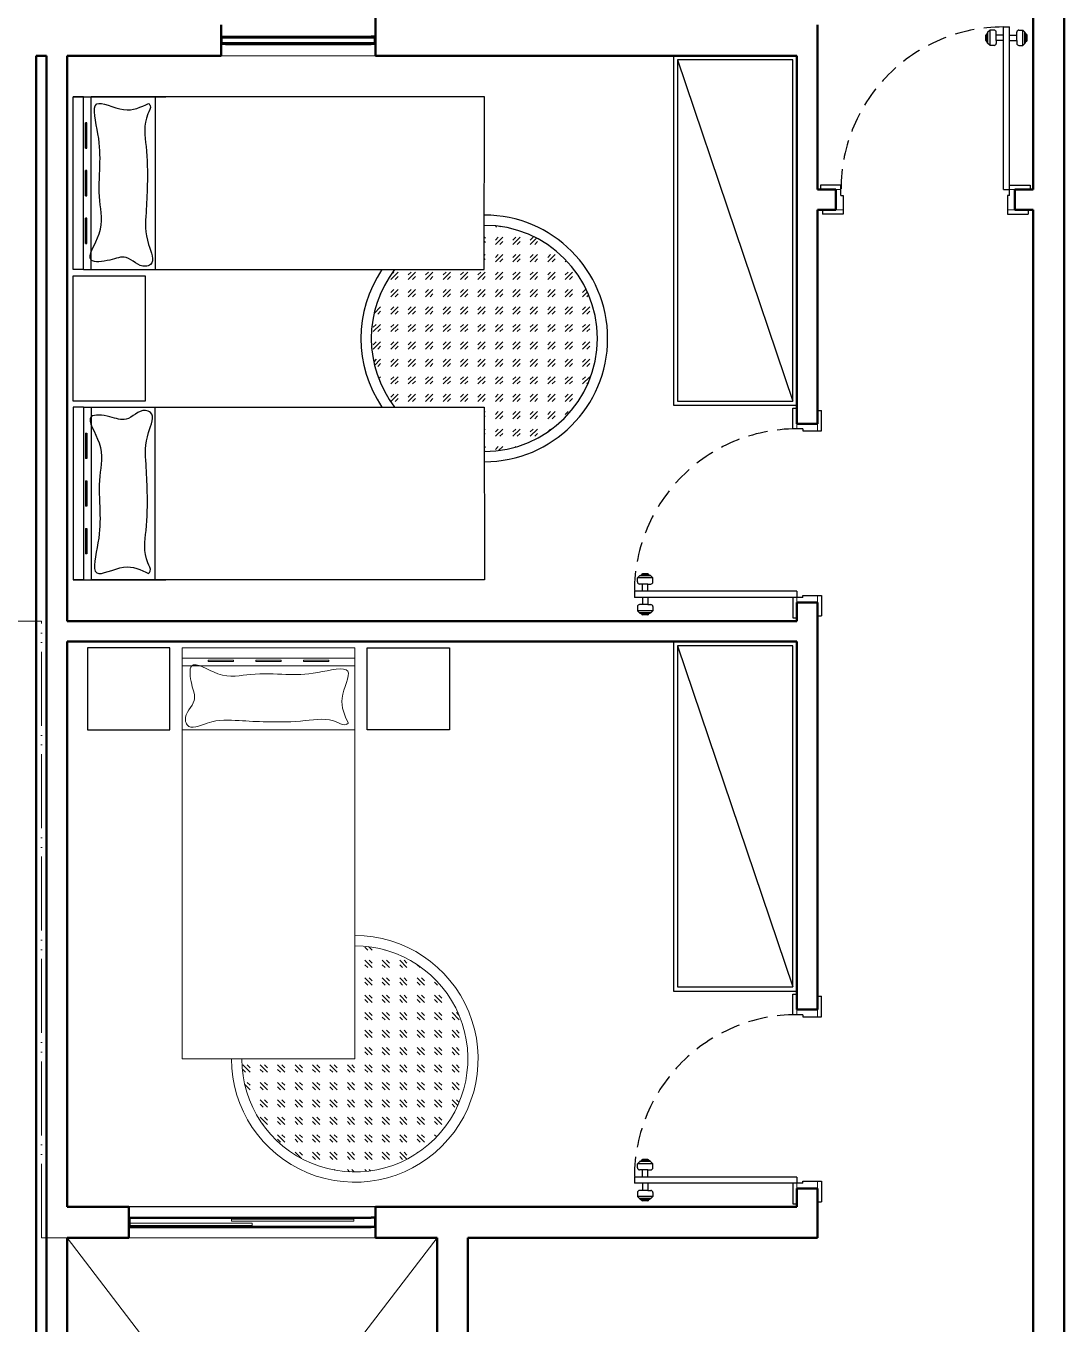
# Model space of a CAD drawing. Header units: millimetres. Extents: x 81693 to 98868, y 6565 to 11437.
# Drawn here: x 95139.4 to 95476.1, y 10430.1 to 10851.1 of the extents above; entities that cross this region are included whole.
import ezdxf

# ---------------------------------------------------------------- set-up
doc = ezdxf.new("R2010")
doc.units = ezdxf.units.MM
doc.linetypes.add('ACAD_ISO05W100', pattern=[33, 24, -3, 0, -3, 0, -3])
doc.linetypes.add('HIDDEN', pattern=[9.525, 6.35, -3.175])
for name, color, linetype, lineweight in [('Hachura', 1, 'Continuous', 9), ('Moveis', 1, 'Continuous', 9), ('Parede Baixa', 5, 'Continuous', 50), ('Pisos', 55, 'Continuous', 5), ('Portas - Janelas', 2, 'Continuous', 20), ('Projeção Balanço', 2, 'ACAD_ISO05W100', 20), ('Projeção Viga', 1, 'HIDDEN', 9)]:
    doc.layers.add(name, color=color, linetype=linetype, lineweight=lineweight)
for name, color, linetype in [('Hachuria - Moveis', 1, 'Continuous'), ('Piso', 55, 'Continuous'), ('PN010', 1, 'Continuous'), ('PORTAS', 3, 'Continuous'), ('Portas-Projeção', 55, 'HIDDEN')]:
    doc.layers.add(name, color=color, linetype=linetype)

msp = doc.modelspace()

# ---------------------------------------------------------------- hatches: boundary and pattern name
at = {"layer": 'Piso'}
h = msp.add_hatch(dxfattribs=at)
h.set_pattern_fill('GOST_GLASS', color=256, scale=0.666667, angle=900)
h.set_pattern_definition([(225, (62687.9157, 5945.9358), (-5.65685425, 5e-15), [3.3333333, -4.6666667]), (225, (62686.5015, 5945.9358), (-5.65685425, 5e-15), [1.3333333, -6.6666667]), (225, (62687.9157, 5944.5216), (-5.65685425, 5e-15), [1.3333333, -6.6666667])])
h.paths.add_polyline_path([(95288.0737, 10786.3884), (95288.0719, 10772.0375), (95258.9809, 10772.0413, 0.33943687), (95258.9822, 10727.4006), (95288.0719, 10727.4043), (95288.0737, 10713.0551, 0.99994933)])
at = {"layer": 'Pisos'}
h = msp.add_hatch(dxfattribs=at)
h.set_pattern_fill('GOST_GLASS', color=256, scale=0.666667, angle=630)
h.set_pattern_definition([(315, (92420.8867, 41570.2004), (-6e-15, -5.65685425), [3.3333333, -4.6666667]), (315, (92420.8867, 41568.786), (-6e-15, -5.65685425), [1.3333333, -6.6666667]), (315, (92422.301, 41570.2004), (-6e-15, -5.65685425), [1.3333333, -6.6666667])])
h.paths.add_polyline_path([(95209.3954, 10516.059), (95246.0621, 10516.0542), (95246.0668, 10552.7209, -2.41421412)])

# ---------------------------------------------------------------- linework, layer by layer
at = {"layer": 'Hachura'}
for p, q in [((95202.7458, 10847.7209), (95204.0791, 10847.7209)), ((95202.7458, 10845.0542), (95204.0791, 10845.0542)), ((95203.0791, 10845.3876), (95203.0791, 10847.3876)), ((95203.0791, 10847.3876), (95204.0791, 10847.3876)), ((95203.0791, 10847.0542), (95252.4125, 10847.0542)), ((95203.0791, 10845.7209), (95252.4125, 10845.7209)), ((95203.0791, 10845.3876), (95204.0791, 10845.3876)), ((95204.0791, 10847.3876), (95204.0791, 10847.7209)), ((95204.0791, 10845.3876), (95204.0791, 10845.0542))]:
    msp.add_line(p, q, dxfattribs=at)
for points in [[(95173.0791, 10462.7209), (95212.7458, 10462.7209), (95212.7458, 10462.0542)], [(95212.7458, 10462.0542), (95173.0791, 10462.0542)], [(95245.7458, 10463.3876), (95206.0791, 10463.3876), (95206.0791, 10464.0542), (95245.7458, 10464.0542), (95245.7458, 10463.3876)]]:
    msp.add_lwpolyline(points, dxfattribs=at)
at = {"layer": 'Hachuria - Moveis'}
for p, q in [((95252.7458, 10847.7209), (95251.4125, 10847.7209)), ((95251.4125, 10847.3876), (95251.4125, 10847.7209)), ((95252.4125, 10847.3876), (95251.4125, 10847.3876)), ((95251.4125, 10845.3876), (95251.4125, 10845.0542)), ((95252.4125, 10845.3876), (95251.4125, 10845.3876)), ((95252.7458, 10845.0542), (95251.4125, 10845.0542)), ((95252.4125, 10845.3876), (95252.4125, 10847.3876)), ((95158.073, 10828.054), (95154.7458, 10828.0542)), ((95154.7458, 10772.0542), (95154.7458, 10828.0542)), ((95154.7458, 10828.0542), (95184.7458, 10828.0542)), ((95158.073, 10828.054), (95160.5895, 10828.0536)), ((95158.073, 10772.054), (95158.073, 10828.054)), ((95288.0791, 10828.0375), (95160.5895, 10828.054)), ((95160.5895, 10772.0536), (95160.5895, 10828.0536)), ((95181.3525, 10828.0512), (95181.3469, 10772.0513)), ((95288.0719, 10772.0375), (95288.0791, 10828.0375)), ((95158.7287, 10811.4275), (95158.7287, 10819.6168)), ((95159.199, 10811.4275), (95159.199, 10819.6168)), ((95158.7287, 10795.959), (95158.7287, 10804.1483)), ((95159.199, 10795.959), (95159.199, 10804.1483)), ((95158.7287, 10780.4904), (95158.7287, 10788.6797)), ((95159.199, 10780.4904), (95159.199, 10788.6797)), ((95158.073, 10772.054), (95154.7458, 10772.0542)), ((95158.073, 10772.054), (95160.5895, 10772.054)), ((95160.5895, 10772.054), (95288.0719, 10772.0375)), ((95158.073, 10727.3879), (95154.7458, 10727.3876)), ((95154.7458, 10727.3876), (95154.7458, 10671.3876)), ((95158.073, 10727.3879), (95160.5895, 10727.3878)), ((95158.073, 10727.3879), (95158.073, 10671.3879)), ((95160.5895, 10727.3879), (95288.0719, 10727.4043)), ((95160.5895, 10727.3882), (95160.5895, 10671.3882)), ((95181.3525, 10671.3906), (95181.3469, 10727.3905)), ((95288.0719, 10727.4043), (95288.0791, 10671.4043)), ((95158.7287, 10718.9514), (95158.7287, 10710.7621)), ((95159.199, 10718.9514), (95159.199, 10710.7621)), ((95158.7287, 10703.4828), (95158.7287, 10695.2936)), ((95159.199, 10703.4828), (95159.199, 10695.2936)), ((95158.7287, 10688.0143), (95158.7287, 10679.825)), ((95159.199, 10688.0143), (95159.199, 10679.825)), ((95158.073, 10671.3879), (95154.7458, 10671.3876)), ((95154.7458, 10671.3876), (95184.7458, 10671.3876)), ((95158.073, 10671.3879), (95160.5895, 10671.3882)), ((95288.0791, 10671.4043), (95160.5895, 10671.3879)), ((95172.7458, 10464.7209), (95174.0791, 10464.7209)), ((95173.0791, 10464.3876), (95173.0791, 10461.7209)), ((95173.0791, 10464.3876), (95174.0791, 10464.3876)), ((95174.0791, 10464.3876), (95174.0791, 10464.7209)), ((95251.4125, 10464.3876), (95251.4125, 10464.7209)), ((95252.7458, 10464.7209), (95251.4125, 10464.7209)), ((95252.4125, 10464.3876), (95251.4125, 10464.3876)), ((95252.4125, 10464.3876), (95252.4125, 10461.7209)), ((95172.7458, 10461.3876), (95174.0791, 10461.3876)), ((95173.0791, 10461.7209), (95174.0791, 10461.7209)), ((95174.0791, 10461.7209), (95174.0791, 10461.3876)), ((95252.4125, 10461.7209), (95251.4125, 10461.7209)), ((95251.4125, 10461.7209), (95251.4125, 10461.3876)), ((95252.7458, 10461.3876), (95251.4125, 10461.3876))]:
    msp.add_line(p, q, dxfattribs=at)
for points in [[(95349.4125, 10728.0542), (95389.4125, 10728.0542), (95389.4125, 10841.3876), (95349.4125, 10841.3876)], [(95350.7458, 10729.3876), (95388.0791, 10729.3876), (95388.0791, 10840.0542), (95350.7458, 10840.0542)], [(95349.4125, 10538.0542), (95389.4125, 10538.0542), (95389.4125, 10651.3876), (95349.4125, 10651.3876)], [(95350.7458, 10539.3876), (95388.0791, 10539.3876), (95388.0791, 10650.0542), (95350.7458, 10650.0542)]]:
    msp.add_lwpolyline(points, close=True, dxfattribs=at)
for points in [[(95159.199, 10819.6168), (95158.7287, 10819.6168)], [(95158.7287, 10811.4275), (95159.199, 10811.4275)], [(95159.199, 10804.1483), (95158.7287, 10804.1483)], [(95158.7287, 10795.959), (95159.199, 10795.959)], [(95159.199, 10788.6797), (95158.7287, 10788.6797)], [(95158.7287, 10780.4904), (95159.199, 10780.4904)], [(95154.7458, 10729.3876), (95154.7458, 10770.054), (95178.0791, 10770.054), (95178.0791, 10729.3896), (95154.7458, 10729.3876)], [(95158.7287, 10718.9514), (95159.199, 10718.9514)], [(95159.199, 10710.7621), (95158.7287, 10710.7621)], [(95158.7287, 10703.4828), (95159.199, 10703.4828)], [(95159.199, 10695.2936), (95158.7287, 10695.2936)], [(95158.7287, 10688.0143), (95159.199, 10688.0143)], [(95159.199, 10679.825), (95158.7287, 10679.825)], [(95186.0788, 10649.3876), (95159.4125, 10649.3876), (95159.4125, 10622.7209), (95186.0769, 10622.7209), (95186.0788, 10649.3876)], [(95250.0729, 10649.3876), (95276.7392, 10649.3876), (95276.7392, 10622.7209), (95250.0748, 10622.7209), (95250.0729, 10649.3876)]]:
    msp.add_lwpolyline(points, dxfattribs=at)
for points in [[(95179.1806, 10825.9539), (95171.0747, 10823.9295), (95162.3612, 10825.7515), (95162.7665, 10816.0336), (95163.3745, 10805.7083), (95163.3745, 10794.3706), (95163.1718, 10783.6404), (95160.5895, 10775.137), (95166.6166, 10775.137), (95171.8853, 10775.9469), (95178.1673, 10773.1123), (95179.7886, 10773.7198), (95179.1806, 10780.1986), (95178.37, 10790.524), (95178.7753, 10799.4319), (95178.37, 10811.9843), (95178.978, 10822.5121), (95179.6651, 10825.222), (95179.1806, 10825.9539)], [(95179.1806, 10673.488), (95171.0747, 10675.5123), (95162.3612, 10673.6904), (95162.7665, 10683.4082), (95163.3745, 10693.7336), (95163.3745, 10705.0713), (95163.1718, 10715.8014), (95160.5895, 10724.3049), (95166.6166, 10724.3049), (95171.8853, 10723.4949), (95178.1673, 10726.3295), (95179.7886, 10725.722), (95179.1806, 10719.2432), (95178.37, 10708.9179), (95178.7753, 10700.0099), (95178.37, 10687.4575), (95178.978, 10676.9297), (95179.6651, 10674.2198), (95179.1806, 10673.488)]]:
    msp.add_spline(points, degree=3, dxfattribs=at)
at = {"layer": 'Moveis'}
for p, q in [((95190.0786, 10646.0604), (95190.0788, 10649.3876)), ((95190.0788, 10649.3876), (95246.0788, 10649.3876)), ((95246.0786, 10646.0604), (95246.0788, 10649.3876)), ((95190.0786, 10643.5439), (95190.0621, 10516.0615)), ((95190.0782, 10643.5439), (95246.0782, 10643.5439)), ((95190.0786, 10646.0604), (95190.0786, 10643.5439)), ((95190.0786, 10646.0604), (95246.0786, 10646.0604)), ((95198.515, 10645.4047), (95206.7043, 10645.4047)), ((95198.515, 10644.9344), (95206.7043, 10644.9344)), ((95213.9836, 10645.4047), (95222.1729, 10645.4047)), ((95213.9836, 10644.9344), (95222.1729, 10644.9344)), ((95229.4521, 10645.4047), (95237.6414, 10645.4047)), ((95229.4521, 10644.9344), (95237.6414, 10644.9344)), ((95246.0621, 10516.0542), (95246.0786, 10643.5439)), ((95246.0786, 10646.0604), (95246.0782, 10643.5439)), ((95246.0758, 10622.7809), (95190.0759, 10622.7865)), ((95190.0621, 10516.0615), (95246.0621, 10516.0542))]:
    msp.add_line(p, q, dxfattribs=at)
for points in [[(95198.515, 10645.4047), (95198.515, 10644.9344)], [(95206.7043, 10644.9344), (95206.7043, 10645.4047)], [(95213.9836, 10645.4047), (95213.9836, 10644.9344)], [(95222.1729, 10644.9344), (95222.1729, 10645.4047)], [(95229.4521, 10645.4047), (95229.4521, 10644.9344)], [(95237.6414, 10644.9344), (95237.6414, 10645.4047)]]:
    msp.add_lwpolyline(points, dxfattribs=at)
msp.add_spline([(95243.9785, 10624.9528), (95241.9541, 10633.0587), (95243.7761, 10641.7722), (95234.0582, 10641.3669), (95223.7329, 10640.7589), (95212.3952, 10640.7589), (95201.665, 10640.9615), (95193.1616, 10643.5439), (95193.1616, 10637.5168), (95193.9715, 10632.2481), (95191.1369, 10625.9661), (95191.7444, 10624.3448), (95198.2232, 10624.9528), (95208.5486, 10625.7634), (95217.4565, 10625.3581), (95230.0089, 10625.7634), (95240.5367, 10625.1554), (95243.2466, 10624.4683), (95243.9785, 10624.9528)], degree=3, dxfattribs=at)
at = {"layer": 'Parede Baixa'}
for p, q in [((95476.084, 10201.3876), (95476.084, 11294.7209)), ((95466.0791, 10798.0542), (95466.0791, 11104.7209)), ((95252.7458, 10841.3876), (95252.7458, 11004.7209)), ((95202.7458, 10841.3876), (95202.7458, 10851.3876)), ((95396.0791, 10798.0542), (95396.0791, 10851.3876)), ((95142.7458, 9438.0542), (95142.7458, 10841.3876)), ((95142.7458, 10841.3876), (95146.0791, 10841.3876)), ((95146.0791, 9438.0542), (95146.0791, 10841.3876)), ((95152.7458, 10658.0542), (95152.7458, 10841.3876)), ((95202.7458, 10841.3876), (95152.7458, 10841.3876)), ((95389.4125, 10841.3876), (95252.7458, 10841.3876)), ((95389.4125, 10722.0542), (95389.4125, 10841.3876)), ((95402.0791, 10798.0542), (95396.0791, 10798.0542)), ((95402.0791, 10791.3876), (95402.0791, 10798.0542)), ((95466.0791, 10798.0542), (95460.0791, 10798.0542)), ((95460.0791, 10791.3876), (95460.0791, 10798.0542)), ((95402.0791, 10791.3876), (95396.0791, 10791.3876)), ((95396.0791, 10722.0542), (95396.0791, 10791.3876)), ((95466.0791, 10791.3876), (95460.0791, 10791.3876)), ((95466.0791, 10391.3876), (95466.0791, 10791.3876)), ((95396.0791, 10722.0542), (95389.4125, 10722.0542)), ((95389.4125, 10658.0542), (95389.4125, 10664.0542)), ((95396.0791, 10664.0542), (95389.4125, 10664.0542)), ((95396.0791, 10664.0542), (95396.0791, 10532.0542)), ((95389.4125, 10658.0542), (95152.7458, 10658.0542)), ((95152.7458, 10468.0542), (95152.7458, 10651.3876)), ((95389.4125, 10651.3876), (95152.7458, 10651.3876)), ((95389.4125, 10651.3876), (95389.4125, 10532.0542)), ((95396.0791, 10532.0542), (95389.4125, 10532.0542)), ((95389.4125, 10474.0542), (95389.4125, 10468.0542)), ((95396.0791, 10474.0542), (95389.4125, 10474.0542)), ((95396.0791, 10458.0542), (95396.0791, 10474.0542)), ((95172.7458, 10468.0542), (95152.7458, 10468.0542)), ((95172.7458, 10468.0542), (95172.7458, 10458.0542)), ((95389.4125, 10468.0542), (95252.7458, 10468.0542)), ((95252.7458, 10468.0542), (95252.7458, 10458.0542)), ((95152.7458, 10301.3876), (95152.7458, 10458.0542)), ((95172.7458, 10458.0542), (95152.7458, 10458.0542)), ((95272.7458, 10458.0542), (95252.7458, 10458.0542)), ((95272.7458, 10301.3876), (95272.7458, 10458.0542)), ((95396.0791, 10458.0542), (95282.7458, 10458.0542)), ((95282.7458, 10291.3876), (95282.7458, 10458.0542))]:
    msp.add_line(p, q, dxfattribs=at)
at = {"layer": 'Piso'}
for p, q in [((95204.0791, 10847.7209), (95251.4125, 10847.7209)), ((95204.0791, 10847.3876), (95251.4125, 10847.3876)), ((95204.0791, 10845.3876), (95251.4125, 10845.3876)), ((95204.0791, 10845.0542), (95251.4125, 10845.0542)), ((95350.7458, 10840.0542), (95388.0791, 10729.3876)), ((95350.7458, 10650.0542), (95388.0791, 10539.3876)), ((95174.0791, 10464.7209), (95251.4125, 10464.7209)), ((95174.0791, 10464.3876), (95251.4125, 10464.3876)), ((95251.4125, 10461.7209), (95174.0791, 10461.7209)), ((95174.0791, 10461.3876), (95251.4125, 10461.3876))]:
    msp.add_line(p, q, dxfattribs=at)
for radius, start, end in [(36.6667, 270.007418, 89.997097), (40, 270.007418, 89.99672), (40, 146.082343, 213.920559), (36.6667, 142.503442, 217.499869)]:
    msp.add_arc((95288.0719, 10749.7218), radius, start, end, dxfattribs=at)
at = {"layer": 'Pisos'}
for p, q in [((95152.7458, 10458.0542), (95272.7458, 10301.3876)), ((95152.7458, 10301.3876), (95272.7458, 10458.0542))]:
    msp.add_line(p, q, dxfattribs=at)
for radius in [40, 36.6667]:
    msp.add_arc((95246.0621, 10516.0542), radius, 179.992582, 89.9926, dxfattribs=at)
at = {"layer": 'PN010'}
msp.add_line((95252.7458, 10468.0542), (95172.7458, 10468.0542), dxfattribs=at)
at = {"layer": 'PORTAS', "color": 2, "linetype": 'Continuous'}
for p, q in [((95452.0791, 10849.7209), (95451.3148, 10848.9566)), ((95452.0791, 10844.7209), (95452.0791, 10849.7209)), ((95453.4125, 10849.7209), (95452.0791, 10849.7209)), ((95456.4125, 10798.0542), (95456.4125, 10850.7209)), ((95456.4125, 10850.7209), (95458.4125, 10850.7209)), ((95458.4125, 10798.0542), (95458.4125, 10850.7209)), ((95461.4125, 10849.7209), (95462.7458, 10849.7209)), ((95462.7458, 10844.7209), (95462.7458, 10849.7209)), ((95462.7458, 10849.7209), (95463.5101, 10848.9566)), ((95450.7458, 10846.3876), (95450.7458, 10848.0542)), ((95451.3148, 10848.9566), (95451.0791, 10848.3876)), ((95451.0791, 10846.0542), (95451.0791, 10848.3876)), ((95451.3148, 10845.4852), (95451.0791, 10846.0542)), ((95452.0791, 10844.7209), (95451.3148, 10845.4852)), ((95451.4125, 10845.3876), (95451.4125, 10849.0542)), ((95454.0791, 10848.0542), (95454.0791, 10849.0542)), ((95456.4125, 10848.0542), (95454.0791, 10848.0542)), ((95454.0791, 10846.3876), (95454.0791, 10848.0542)), ((95456.4125, 10846.3876), (95454.0791, 10846.3876)), ((95454.0791, 10846.3876), (95454.0791, 10845.3876)), ((95458.4125, 10848.0542), (95460.7458, 10848.0542)), ((95458.4125, 10846.3876), (95460.7458, 10846.3876)), ((95460.7458, 10848.0542), (95460.7458, 10849.0542)), ((95460.7458, 10846.3876), (95460.7458, 10848.0542)), ((95460.7458, 10846.3876), (95460.7458, 10845.3876)), ((95462.7458, 10844.7209), (95463.5101, 10845.4852)), ((95463.4125, 10845.3876), (95463.4125, 10849.0542)), ((95463.5101, 10848.9566), (95463.7458, 10848.3876)), ((95463.5101, 10845.4852), (95463.7458, 10846.0542)), ((95463.7458, 10846.0542), (95463.7458, 10848.3876)), ((95464.0791, 10846.3876), (95464.0791, 10848.0542)), ((95452.0339, 10844.7662), (95452.0791, 10844.8114)), ((95453.4125, 10844.7209), (95452.0791, 10844.7209)), ((95461.4125, 10844.7209), (95462.7458, 10844.7209)), ((95462.7911, 10844.7662), (95462.7458, 10844.8114)), ((95403.7458, 10799.3876), (95397.0791, 10799.3876)), ((95397.0791, 10799.3876), (95397.0791, 10798.0542)), ((95403.7458, 10796.0542), (95403.7458, 10799.3876)), ((95458.4125, 10799.3876), (95465.0791, 10799.3876)), ((95465.0791, 10799.3876), (95465.0791, 10798.0542)), ((95403.7458, 10796.0542), (95404.4125, 10796.0542)), ((95404.4125, 10796.0542), (95404.4125, 10791.3876)), ((95456.4125, 10798.0542), (95458.4125, 10798.0542)), ((95458.4125, 10796.0542), (95457.7458, 10796.0542)), ((95457.7458, 10796.0542), (95457.7458, 10791.3876)), ((95458.4125, 10796.0542), (95458.4125, 10798.0542)), ((95397.7458, 10791.3876), (95397.7458, 10790.0542)), ((95404.4125, 10791.3876), (95404.4125, 10790.0542)), ((95457.7458, 10791.3876), (95457.7458, 10790.0542)), ((95464.4125, 10791.3876), (95464.4125, 10790.0542)), ((95404.4125, 10790.0542), (95397.7458, 10790.0542)), ((95457.7458, 10790.0542), (95464.4125, 10790.0542)), ((95388.0791, 10720.3876), (95388.0791, 10727.0542)), ((95388.0791, 10727.0542), (95389.4125, 10727.0542)), ((95396.0791, 10726.3876), (95397.4125, 10726.3876)), ((95397.4125, 10719.7209), (95397.4125, 10726.3876)), ((95391.4125, 10720.3876), (95388.0791, 10720.3876)), ((95391.4125, 10720.3876), (95391.4125, 10719.7209)), ((95391.4125, 10719.7209), (95396.0791, 10719.7209)), ((95396.0791, 10719.7209), (95397.4125, 10719.7209)), ((95337.7458, 10672.0542), (95338.5101, 10672.8185)), ((95342.0791, 10672.7209), (95338.4125, 10672.7209)), ((95338.5101, 10672.8185), (95339.0791, 10673.0542)), ((95341.4125, 10673.0542), (95339.0791, 10673.0542)), ((95341.0791, 10673.3876), (95339.4125, 10673.3876)), ((95341.9815, 10672.8185), (95341.4125, 10673.0542)), ((95342.7458, 10672.0542), (95341.9815, 10672.8185)), ((95342.7458, 10672.0542), (95337.7458, 10672.0542)), ((95337.7458, 10670.7209), (95337.7458, 10672.0542)), ((95339.4125, 10670.0542), (95338.4125, 10670.0542)), ((95339.4125, 10667.7209), (95339.4125, 10670.0542)), ((95341.0791, 10670.0542), (95339.4125, 10670.0542)), ((95341.0791, 10667.7209), (95341.0791, 10670.0542)), ((95341.0791, 10670.0542), (95342.0791, 10670.0542)), ((95342.7005, 10672.0995), (95342.6553, 10672.0542)), ((95342.7458, 10670.7209), (95342.7458, 10672.0542)), ((95389.4125, 10667.7209), (95336.7458, 10667.7209)), ((95336.7458, 10667.7209), (95336.7458, 10665.7209)), ((95389.4125, 10665.7209), (95336.7458, 10665.7209)), ((95339.4125, 10665.7209), (95339.4125, 10663.3876)), ((95341.0791, 10665.7209), (95341.0791, 10663.3876)), ((95388.0791, 10665.7209), (95388.0791, 10659.0542)), ((95389.4125, 10667.7209), (95389.4125, 10665.7209)), ((95391.4125, 10665.7209), (95389.4125, 10665.7209)), ((95391.4125, 10665.7209), (95391.4125, 10666.3876)), ((95391.4125, 10666.3876), (95396.0791, 10666.3876)), ((95396.0791, 10666.3876), (95397.4125, 10666.3876)), ((95397.4125, 10666.3876), (95397.4125, 10659.7209)), ((95337.7458, 10662.7209), (95337.7458, 10661.3876)), ((95342.7458, 10661.3876), (95337.7458, 10661.3876)), ((95337.7458, 10661.3876), (95338.5101, 10660.6233)), ((95339.4125, 10663.3876), (95338.4125, 10663.3876)), ((95342.0791, 10660.7209), (95338.4125, 10660.7209)), ((95338.5101, 10660.6233), (95339.0791, 10660.3876)), ((95341.4125, 10660.3876), (95339.0791, 10660.3876)), ((95341.0791, 10663.3876), (95339.4125, 10663.3876)), ((95341.0791, 10660.0542), (95339.4125, 10660.0542)), ((95341.0791, 10663.3876), (95342.0791, 10663.3876)), ((95341.9815, 10660.6233), (95341.4125, 10660.3876)), ((95342.7458, 10661.3876), (95341.9815, 10660.6233)), ((95342.7005, 10661.3423), (95342.6553, 10661.3876)), ((95342.7458, 10662.7209), (95342.7458, 10661.3876)), ((95396.0791, 10659.7209), (95397.4125, 10659.7209)), ((95388.0791, 10659.0542), (95389.4125, 10659.0542)), ((95388.0791, 10530.3876), (95388.0791, 10537.0542)), ((95388.0791, 10537.0542), (95389.4125, 10537.0542)), ((95396.0791, 10536.3876), (95397.4125, 10536.3876)), ((95397.4125, 10529.7209), (95397.4125, 10536.3876)), ((95391.4125, 10530.3876), (95388.0791, 10530.3876)), ((95391.4125, 10530.3876), (95391.4125, 10529.7209)), ((95391.4125, 10529.7209), (95396.0791, 10529.7209)), ((95396.0791, 10529.7209), (95397.4125, 10529.7209)), ((95338.5101, 10482.8185), (95339.0791, 10483.0542)), ((95341.4125, 10483.0542), (95339.0791, 10483.0542)), ((95341.0791, 10483.3876), (95339.4125, 10483.3876)), ((95341.9815, 10482.8185), (95341.4125, 10483.0542)), ((95337.7458, 10482.0542), (95338.5101, 10482.8185)), ((95342.7458, 10482.0542), (95337.7458, 10482.0542)), ((95337.7458, 10480.7209), (95337.7458, 10482.0542)), ((95342.0791, 10482.7209), (95338.4125, 10482.7209)), ((95339.4125, 10480.0542), (95338.4125, 10480.0542)), ((95339.4125, 10477.7209), (95339.4125, 10480.0542)), ((95341.0791, 10480.0542), (95339.4125, 10480.0542)), ((95341.0791, 10477.7209), (95341.0791, 10480.0542)), ((95341.0791, 10480.0542), (95342.0791, 10480.0542)), ((95342.7458, 10482.0542), (95341.9815, 10482.8185)), ((95342.7005, 10482.0995), (95342.6553, 10482.0542)), ((95342.7458, 10480.7209), (95342.7458, 10482.0542)), ((95389.4125, 10477.7209), (95336.7458, 10477.7209)), ((95336.7458, 10477.7209), (95336.7458, 10475.7209)), ((95389.4125, 10475.7209), (95336.7458, 10475.7209)), ((95339.4125, 10475.7209), (95339.4125, 10473.3876)), ((95341.0791, 10475.7209), (95341.0791, 10473.3876)), ((95388.0791, 10475.7209), (95388.0791, 10469.0542)), ((95389.4125, 10477.7209), (95389.4125, 10475.7209)), ((95391.4125, 10475.7209), (95389.4125, 10475.7209)), ((95391.4125, 10475.7209), (95391.4125, 10476.3876)), ((95391.4125, 10476.3876), (95396.0791, 10476.3876)), ((95396.0791, 10476.3876), (95397.4125, 10476.3876)), ((95397.4125, 10476.3876), (95397.4125, 10469.7209)), ((95337.7458, 10472.7209), (95337.7458, 10471.3876)), ((95342.7458, 10471.3876), (95337.7458, 10471.3876)), ((95337.7458, 10471.3876), (95338.5101, 10470.6233)), ((95339.4125, 10473.3876), (95338.4125, 10473.3876)), ((95342.0791, 10470.7209), (95338.4125, 10470.7209)), ((95338.5101, 10470.6233), (95339.0791, 10470.3876)), ((95341.4125, 10470.3876), (95339.0791, 10470.3876)), ((95341.0791, 10473.3876), (95339.4125, 10473.3876)), ((95341.0791, 10473.3876), (95342.0791, 10473.3876)), ((95341.9815, 10470.6233), (95341.4125, 10470.3876)), ((95342.7458, 10471.3876), (95341.9815, 10470.6233)), ((95342.7005, 10471.3423), (95342.6553, 10471.3876)), ((95342.7458, 10472.7209), (95342.7458, 10471.3876)), ((95341.0791, 10470.0542), (95339.4125, 10470.0542)), ((95388.0791, 10469.0542), (95389.4125, 10469.0542)), ((95396.0791, 10469.7209), (95397.4125, 10469.7209))]:
    msp.add_line(p, q, dxfattribs=at)
for centre, radius, start, end in [((95453.4125, 10849.0542), 0.6667, 0, 90), ((95461.4125, 10849.0542), 0.6667, 90, 180), ((95451.0791, 10848.0542), 0.3333, 90, 180), ((95451.0791, 10846.3876), 0.3333, 180, 270), ((95453.4125, 10845.3876), 0.6667, 270, 0), ((95461.4125, 10845.3876), 0.6667, 180, 270), ((95463.7458, 10848.0542), 0.3333, 0, 90), ((95463.7458, 10846.3876), 0.3333, 270, 0), ((95339.4125, 10673.0542), 0.3333, 90, 180), ((95341.0791, 10673.0542), 0.3333, 0, 90), ((95338.4125, 10670.7209), 0.6667, 180, 270), ((95342.0791, 10670.7209), 0.6667, 270, 0), ((95338.4125, 10662.7209), 0.6667, 90, 180), ((95339.4125, 10660.3876), 0.3333, 180, 270), ((95341.0791, 10660.3876), 0.3333, 270, 0), ((95342.0791, 10662.7209), 0.6667, 0, 90), ((95339.4125, 10483.0542), 0.3333, 90, 180), ((95341.0791, 10483.0542), 0.3333, 0, 90), ((95338.4125, 10480.7209), 0.6667, 180, 270), ((95342.0791, 10480.7209), 0.6667, 270, 0), ((95338.4125, 10472.7209), 0.6667, 90, 180), ((95339.4125, 10470.3876), 0.3333, 180, 270), ((95341.0791, 10470.3876), 0.3333, 270, 0), ((95342.0791, 10472.7209), 0.6667, 0, 90)]:
    msp.add_arc(centre, radius, start, end, dxfattribs=at)
at = {"layer": 'Portas - Janelas'}
for p, q in [((95202.7458, 10841.3876), (95252.7458, 10841.3876)), ((95402.0791, 10798.0542), (95403.7458, 10798.0542)), ((95460.0791, 10798.0542), (95458.4125, 10798.0542)), ((95402.0791, 10791.3876), (95404.4125, 10791.3876)), ((95460.0791, 10791.3876), (95457.7458, 10791.3876)), ((95389.4125, 10722.0542), (95389.4125, 10720.3876)), ((95396.0791, 10722.0542), (95396.0791, 10719.7209)), ((95389.4125, 10664.0542), (95389.4125, 10665.7209)), ((95396.0791, 10664.0542), (95396.0791, 10666.3876)), ((95389.4125, 10532.0542), (95389.4125, 10530.3876)), ((95396.0791, 10532.0542), (95396.0791, 10529.7209)), ((95389.4125, 10474.0542), (95389.4125, 10475.7209)), ((95396.0791, 10474.0542), (95396.0791, 10476.3876)), ((95252.7458, 10458.0542), (95172.7458, 10458.0542))]:
    msp.add_line(p, q, dxfattribs=at)
at = {"layer": 'Portas-Projeção'}
for centre in [(95456.4125, 10798.0542), (95389.4125, 10667.7209), (95389.4125, 10477.7209)]:
    msp.add_arc(centre, 52.6667, 90, 180, dxfattribs=at)
at = {"layer": 'Projeção Balanço', "color": 1}
for p, q in [((95136.0791, 10658.0542), (95144.4125, 10658.0542)), ((95144.4125, 10458.0542), (95144.4125, 10658.0542)), ((95152.7458, 10458.0542), (95144.4125, 10458.0542))]:
    msp.add_line(p, q, dxfattribs=at)
at = {"layer": 'Projeção Viga'}
msp.add_line((95476.0791, 11386.8288), (95476.0791, 8663.3876), dxfattribs=at)

doc.saveas('drawing.dxf')
